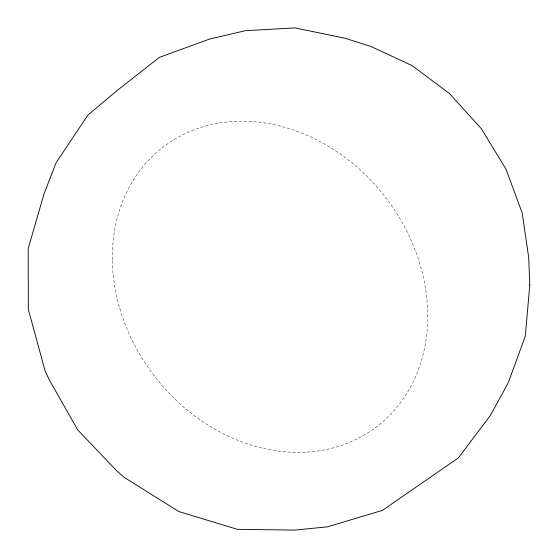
<?xml version="1.0" encoding="UTF-8"?>
<svg xmlns="http://www.w3.org/2000/svg" width="558" height="558" viewBox="0 0 558 558"><rect width="100%" height="100%" fill="white"/><g stroke="black" fill="none" stroke-linecap="round" stroke-linejoin="round"><path stroke-width="0.42" stroke-dasharray="2.79 2.09" d="M112.367 260.586A175.903 146.084 52.7 0 0 351.449 441.517A175.903 146.084 52.7 0 0 346.225 158.312A175.903 146.084 52.7 0 0 112.367 260.586"/><path stroke-width="0.84" d="M529.786 285.005L525.322 336.097L508.268 382.704L490.454 415.319L458.404 457.846L382.404 510.403L327.406 526.857L294.722 530.1L237.345 529.333L178.734 511.484L123.967 477.25L116.873 470.931L77.743 429.96L49.788 380.772L45.254 371.475L28.319 309.39L28.214 248.456L44.103 193.661L56.079 162.734L87.773 115.22L117.006 90.591L159.49 57.307L209.536 39.088L245.353 30.704L295.022 27.9L345.395 38.335L370.917 46.488L411.992 65.551L449.42 93.507L481.296 128.675L506.001 169.158L522.162 212.877L528.705 257.538L529.786 285.005"/></g></svg>
